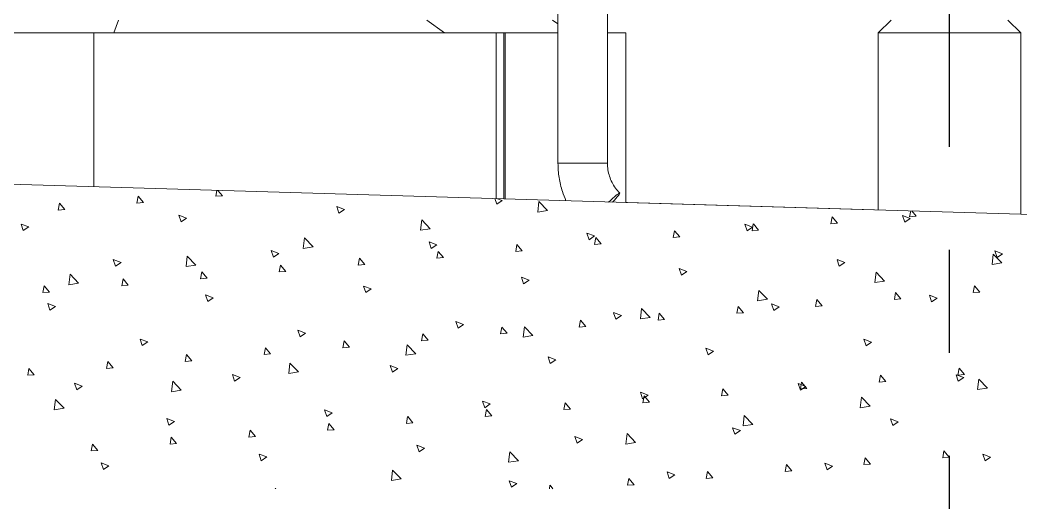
# Model space of a CAD drawing. Header units: metres. Extents: x 0 to 63075, y 0 to 44550.
# Drawn here: x 40375 to 42689, y 28665 to 29782 of the extents above; entities that cross this region are included whole.
import ezdxf

# ---------------------------------------------------------------- set-up
doc = ezdxf.new("R2010")
doc.units = ezdxf.units.M
doc.header["$LTSCALE"] = 75
doc.linetypes.add('CENTER2', pattern=[28.575, 19.05, -3.175, 3.175, -3.175])
for name, color, linetype in [('SC1', 7, 'CENTER2'), ('SDM', 7, 'Continuous'), ('SL1', 8, 'Continuous')]:
    doc.layers.add(name, color=color, linetype=linetype)

# ---------------------------------------------------------------- blocks, each defined once
blk = doc.blocks.new('A$C5138bbe7')
at = {"layer": 'SL1', "lineweight": 0, "extrusion": (-6.89019e-16, 1, 0)}
for p, q in [((29207.6, 2443.3), (29207.6, 2020.2)), ((29321.9, 2443.3), (29321.9, 2020.2)), ((28191.6, 2351.7), (28180.6, 2321.7)), ((28904.3, 2351.7), (28945.3, 2321.7)), ((29195.2, 2351.7), (29207.6, 2342.6)), ((29064.5, 1938.3), (29064.5, 2321.7)), ((29082.6, 1937.8), (29082.6, 2321.7)), ((29085.4, 1937.7), (29085.4, 2321.7)), ((29321.9, 2321.7), (29364.5, 2321.7)), ((29364.5, 1929.4), (29364.5, 2321.7)), ((30277.7, 2321.7), (29947.7, 2321.7)), ((29321.9, 2020.2), (29207.6, 2020.2)), ((29321.6, 2020.2), (29207.6, 2020.2)), ((29207.6, 2020.2), (29262.7, 2020.2)), ((29350.3, 1951.3), (29350.3, 1951.3)), ((29364.5, 1929.4), (29937.2, 1912.5))]:
    blk.add_line(p, q, dxfattribs=at)
at = {"layer": 'SL1', "lineweight": 0}
for p, q in [((29947.7, 2321.7), (29977.7, 2351.7)), ((30277.7, 2321.7), (30247.7, 2351.7)), ((29947.7, 2321.7), (29947.7, 1912.2)), ((30277.7, 2321.7), (30277.7, 1902.4))]:
    blk.add_line(p, q, dxfattribs=at)
at = {"layer": 'SL1', "linetype": 'Continuous', "lineweight": 0, "extrusion": (-6.89019e-16, 1, 0)}
for p, q in [((27167.8, 2321.7), (29207.6, 2321.7)), ((28134, 1965.8), (28134, 2321.7)), ((26743.2, 2006.9), (31564.3, 1864.4))]:
    blk.add_line(p, q, dxfattribs=at)
at = {"layer": 'SL1', "linetype": 'Continuous', "lineweight": 0}
for p, q in [((28416.3, 1943.8), (28418.8, 1957.4)), ((28431.5, 1945.1), (28416.3, 1943.8)), ((28431.5, 1945.1), (28421.3, 1957.3)), ((28051.9, 1911.9), (28054.8, 1927.9)), ((28067.1, 1913.3), (28054.9, 1927.8)), ((28234.1, 1927.9), (28237, 1943.8)), ((28249.3, 1929.2), (28234.1, 1927.9)), ((28249.3, 1929.2), (28237.1, 1943.8)), ((29066.2, 1925.4), (29061.9, 1938.4)), ((29078.8, 1933.9), (29066.2, 1925.4)), ((29078.8, 1933.9), (29067.8, 1938.2)), ((29160.8, 1907.5), (29163.6, 1931.6)), ((29183.4, 1911), (29163.6, 1931.6)), ((28067.1, 1913.3), (28051.9, 1911.9)), ((28348.8, 1893.3), (28331, 1900.1)), ((28336.1, 1884.7), (28331, 1900.1)), ((28713.8, 1913.6), (28696, 1920.4)), ((28701.2, 1905.1), (28696, 1920.4)), ((28713.8, 1913.6), (28701.2, 1905.1)), ((29183.4, 1910.9), (29160.8, 1907.4)), ((30022.3, 1892.7), (30004.5, 1899.5)), ((30009.7, 1884.2), (30004.5, 1899.5)), ((30020.7, 1896.2), (30023.2, 1910)), ((30035.9, 1897.5), (30025.5, 1909.9)), ((27983.7, 1872.9), (27966, 1879.7)), ((27971.1, 1864.4), (27966, 1879.7)), ((28348.8, 1893.2), (28336.1, 1884.7)), ((28889.7, 1865.4), (28892.5, 1889.5)), ((28912.3, 1868.9), (28892.5, 1889.5)), ((29657.3, 1872.4), (29639.5, 1879.2)), ((29644.7, 1863.8), (29639.5, 1879.2)), ((29656.3, 1864.3), (29659.2, 1880.3)), ((29671.5, 1865.6), (29659.3, 1880.2)), ((29838.5, 1880.3), (29841.4, 1896.2)), ((29853.7, 1881.6), (29838.5, 1880.3)), ((29853.7, 1881.6), (29841.5, 1896.2)), ((30022.3, 1892.7), (30009.7, 1884.2)), ((30035.9, 1897.5), (30020.7, 1896.2)), ((27983.8, 1872.9), (27971.1, 1864.4)), ((28912.3, 1868.9), (28889.7, 1865.4)), ((29292.3, 1852), (29274.5, 1858.8)), ((29279.6, 1843.5), (29274.5, 1858.8)), ((29292.3, 1852), (29279.6, 1843.5)), ((29474.1, 1848.4), (29477.1, 1864.3)), ((29489.4, 1849.7), (29477.1, 1864.3)), ((29657.3, 1872.3), (29644.7, 1863.8)), ((29671.5, 1865.6), (29656.4, 1864.3)), ((28618.6, 1823.4), (28621.4, 1847.5)), ((28641.2, 1826.9), (28621.4, 1847.5)), ((28927.2, 1831.7), (28909.4, 1838.5)), ((28914.6, 1823.1), (28909.4, 1838.5)), ((28927.2, 1831.7), (28914.6, 1823.1)), ((29109.8, 1816.5), (29112.7, 1832.4)), ((29125, 1817.8), (29112.7, 1832.4)), ((29291.9, 1832.5), (29294.9, 1848.4)), ((29307.2, 1833.8), (29292, 1832.4)), ((29307.2, 1833.8), (29294.9, 1848.4)), ((29489.4, 1849.7), (29474.2, 1848.4)), ((28347.5, 1781.3), (28350.4, 1805.5)), ((28370.1, 1784.8), (28350.4, 1805.5)), ((28562.2, 1811.3), (28544.4, 1818.2)), ((28549.6, 1802.8), (28544.4, 1818.1)), ((28562.2, 1811.3), (28549.6, 1802.8)), ((28641.2, 1826.9), (28618.6, 1823.4)), ((28927.6, 1800.6), (28930.5, 1816.5)), ((28942.8, 1801.9), (28930.6, 1816.5)), ((29125, 1817.8), (29109.8, 1816.5)), ((30211.4, 1786.2), (30214.2, 1810.3)), ((30234, 1789.7), (30214.2, 1810.3)), ((30235.7, 1810.8), (30217.9, 1817.6)), ((30223.1, 1802.2), (30218, 1817.6)), ((30235.7, 1810.8), (30223.1, 1802.2)), ((28197.2, 1791), (28179.4, 1797.8)), ((28184.5, 1782.4), (28179.4, 1797.8)), ((28197.2, 1791), (28184.5, 1782.4)), ((28370.1, 1784.8), (28347.6, 1781.3)), ((28563.2, 1768.7), (28566.1, 1784.6)), ((28578.4, 1770), (28566.2, 1784.6)), ((28745.4, 1784.6), (28748.3, 1800.6)), ((28760.6, 1786), (28745.4, 1784.6)), ((28760.6, 1786), (28748.4, 1800.5)), ((28942.8, 1801.9), (28927.6, 1800.6)), ((29870.7, 1790.4), (29852.9, 1797.3)), ((29858.1, 1781.9), (29852.9, 1797.2)), ((29870.7, 1790.4), (29858.1, 1781.9)), ((30234, 1789.6), (30211.4, 1786.1)), ((28076.5, 1739.3), (28079.3, 1763.4)), ((28099.1, 1742.8), (28079.3, 1763.4)), ((28381, 1752.8), (28384, 1768.7)), ((28396.2, 1754.1), (28384, 1768.7)), ((28578.4, 1770), (28563.2, 1768.7)), ((29505.7, 1770.1), (29487.9, 1776.9)), ((29493, 1761.5), (29487.9, 1776.9)), ((29505.7, 1770.1), (29493, 1761.5)), ((29940.3, 1744.1), (29943.2, 1768.2)), ((29962.9, 1747.6), (29943.2, 1768.2)), ((28016.7, 1720.9), (28019.6, 1736.8)), ((28031.9, 1722.2), (28019.6, 1736.8)), ((28099.1, 1742.8), (28076.5, 1739.3)), ((28198.8, 1736.8), (28201.8, 1752.7)), ((28214.1, 1738.1), (28198.9, 1736.8)), ((28214.1, 1738.1), (28201.8, 1752.7)), ((28396.2, 1754.1), (28381.1, 1752.7)), ((28775.6, 1729.4), (28757.8, 1736.2)), ((28763, 1720.9), (28757.8, 1736.2)), ((29140.6, 1749.7), (29122.9, 1756.6)), ((29128, 1741.2), (29122.9, 1756.6)), ((29140.6, 1749.7), (29128, 1741.2)), ((29962.9, 1747.6), (29940.3, 1744.1)), ((30167.6, 1721.1), (30170.6, 1737)), ((30182.8, 1722.4), (30170.6, 1737)), ((28031.9, 1722.2), (28016.7, 1720.9)), ((28410.6, 1709.1), (28392.8, 1715.9)), ((28397.9, 1700.5), (28392.8, 1715.9)), ((28775.6, 1729.4), (28763, 1720.9)), ((29669.3, 1702.1), (29672.1, 1726.2)), ((29691.9, 1705.6), (29672.1, 1726.2)), ((29985.4, 1705.2), (29988.4, 1721.1)), ((30000.7, 1706.5), (29988.4, 1721.1)), ((30084.1, 1708.5), (30066.3, 1715.3)), ((30071.5, 1700), (30066.3, 1715.3)), ((30182.8, 1722.4), (30167.7, 1721.1)), ((28045.5, 1688.7), (28027.8, 1695.5)), ((28032.9, 1680.2), (28027.8, 1695.5)), ((28410.6, 1709), (28398, 1700.5)), ((29691.9, 1705.6), (29669.3, 1702.1)), ((29719.1, 1688.2), (29701.3, 1695)), ((29706.5, 1679.6), (29701.3, 1695)), ((29803.3, 1689.2), (29806.2, 1705.1)), ((29818.5, 1690.5), (29803.3, 1689.2)), ((29818.5, 1690.5), (29806.2, 1705.1)), ((30000.7, 1706.5), (29985.5, 1705.1)), ((30084.1, 1708.5), (30071.5, 1700)), ((28045.6, 1688.7), (28032.9, 1680.2)), ((29354.1, 1667.8), (29336.3, 1674.7)), ((29341.4, 1659.3), (29336.3, 1674.6)), ((29354.1, 1667.8), (29341.4, 1659.3)), ((29398.2, 1660), (29401, 1684.2)), ((29420.8, 1663.5), (29401, 1684.2)), ((29438.9, 1657.3), (29441.8, 1673.3)), ((29454.1, 1658.7), (29441.9, 1673.2)), ((29621.1, 1673.3), (29624, 1689.2)), ((29636.3, 1674.6), (29621.1, 1673.3)), ((29636.3, 1674.6), (29624, 1689.2)), ((29719.1, 1688.1), (29706.5, 1679.6)), ((28989, 1647.5), (28971.2, 1654.3)), ((28976.4, 1638.9), (28971.2, 1654.3)), ((28989, 1647.5), (28976.4, 1638.9)), ((29256.7, 1641.4), (29259.6, 1657.3)), ((29271.9, 1642.7), (29259.7, 1657.3)), ((29420.8, 1663.5), (29398.2, 1660)), ((29454.1, 1658.7), (29438.9, 1657.3)), ((28624, 1627.1), (28606.2, 1634)), ((28611.4, 1618.6), (28606.2, 1633.9)), ((28624, 1627.1), (28611.4, 1618.6)), ((28892.3, 1609.5), (28895.3, 1625.4)), ((28907.6, 1610.8), (28895.3, 1625.4)), ((29074.5, 1625.5), (29077.5, 1641.4)), ((29089.7, 1626.8), (29074.6, 1625.4)), ((29089.7, 1626.8), (29077.5, 1641.4)), ((29127.1, 1618), (29129.9, 1642.1)), ((29149.7, 1621.5), (29127.1, 1618)), ((29149.7, 1621.5), (29129.9, 1642.1)), ((29271.9, 1642.7), (29256.7, 1641.4)), ((28259, 1606.8), (28241.2, 1613.6)), ((28246.3, 1598.3), (28241.2, 1613.6)), ((28259, 1606.8), (28246.3, 1598.3)), ((28710.1, 1593.6), (28713.1, 1609.5)), ((28725.4, 1594.9), (28713.1, 1609.5)), ((28856, 1576), (28858.8, 1600.1)), ((28878.6, 1579.5), (28858.8, 1600.1)), ((28907.6, 1610.8), (28892.4, 1609.5)), ((29932.5, 1606.2), (29914.7, 1613.1)), ((29919.9, 1597.7), (29914.7, 1613.1)), ((29932.5, 1606.2), (29919.9, 1597.7)), ((28345.8, 1561.7), (28348.7, 1577.6)), ((28361, 1563), (28348.8, 1577.6)), ((28528, 1577.6), (28530.9, 1593.6)), ((28543.2, 1579), (28528, 1577.6)), ((28543.2, 1579), (28530.9, 1593.6)), ((28725.4, 1594.9), (28710.2, 1593.6)), ((28878.6, 1579.4), (28856, 1575.9)), ((29567.5, 1585.9), (29549.7, 1592.7)), ((29554.8, 1577.4), (29549.7, 1592.7)), ((29567.5, 1585.9), (29554.8, 1577.4)), ((28163.6, 1545.8), (28166.5, 1561.7)), ((28178.8, 1547.1), (28166.6, 1561.7)), ((28361, 1563), (28345.8, 1561.7)), ((28585, 1533.9), (28587.8, 1558)), ((28607.6, 1537.4), (28587.8, 1558)), ((28837.4, 1545.2), (28819.6, 1552)), ((28824.8, 1536.7), (28819.6, 1552)), ((29202.4, 1565.6), (29184.7, 1572.4)), ((29189.8, 1557), (29184.7, 1572.4)), ((29202.5, 1565.5), (29189.8, 1557)), ((27981.4, 1529.8), (27984.3, 1545.7)), ((27996.6, 1531.1), (27981.5, 1529.8)), ((27996.6, 1531.1), (27984.4, 1545.7)), ((28178.8, 1547.1), (28163.6, 1545.8)), ((28472.4, 1524.9), (28454.6, 1531.7)), ((28459.8, 1516.3), (28454.6, 1531.7)), ((28607.5, 1537.4), (28585, 1533.9)), ((28837.4, 1545.2), (28824.8, 1536.7)), ((29950.2, 1514.1), (29953.1, 1530)), ((29965.4, 1515.4), (29953.2, 1530)), ((30145.9, 1524.3), (30128.1, 1531.1)), ((30133.3, 1515.8), (30128.1, 1531.1)), ((30132.4, 1530), (30135.3, 1546)), ((30147.6, 1531.4), (30132.4, 1530)), ((30147.6, 1531.4), (30135.4, 1545.9)), ((28107.3, 1504.5), (28089.6, 1511.4)), ((28094.7, 1496), (28089.6, 1511.3)), ((28107.4, 1504.5), (28094.7, 1496)), ((28313.9, 1491.9), (28316.7, 1516)), ((28336.5, 1495.4), (28316.7, 1516)), ((28472.4, 1524.9), (28459.8, 1516.3)), ((29780.9, 1504), (29763.1, 1510.8)), ((29768.3, 1495.4), (29763.1, 1510.8)), ((29768, 1498.2), (29770.9, 1514.1)), ((29783.2, 1499.5), (29771, 1514.1)), ((29965.4, 1515.4), (29950.2, 1514.1)), ((30145.9, 1524.3), (30133.3, 1515.8)), ((30177.7, 1496.7), (30180.6, 1520.8)), ((30200.4, 1500.2), (30180.6, 1520.8)), ((28336.5, 1495.4), (28313.9, 1491.8)), ((29415.9, 1483.6), (29398.1, 1490.5)), ((29403.2, 1475.1), (29398.1, 1490.4)), ((29415.9, 1483.6), (29403.2, 1475.1)), ((29403.6, 1466.3), (29406.6, 1482.2)), ((29418.9, 1467.6), (29406.6, 1482.2)), ((29585.8, 1482.2), (29588.8, 1498.1)), ((29601.1, 1483.5), (29585.9, 1482.2)), ((29601.1, 1483.5), (29588.8, 1498.1)), ((29783.2, 1499.5), (29768.1, 1498.1)), ((29780.9, 1504), (29768.3, 1495.4)), ((30200.3, 1500.2), (30177.8, 1496.7)), ((28042.8, 1449.8), (28045.6, 1473.9)), ((28065.4, 1453.3), (28045.6, 1473.9)), ((29050.8, 1463.3), (29033, 1470.1)), ((29038.2, 1454.8), (29033, 1470.1)), ((29050.8, 1463.3), (29038.2, 1454.8)), ((29221.5, 1450.3), (29224.4, 1466.3)), ((29236.7, 1451.7), (29224.4, 1466.3)), ((29418.9, 1467.6), (29403.7, 1466.3)), ((29906.7, 1454.7), (29909.5, 1478.8)), ((29929.3, 1458.2), (29909.5, 1478.8)), ((28065.4, 1453.3), (28042.8, 1449.8)), ((28685.8, 1443), (28668, 1449.8)), ((28673.2, 1434.4), (28668, 1449.8)), ((28685.8, 1442.9), (28673.2, 1434.4)), ((29039.3, 1434.4), (29042.2, 1450.3)), ((29054.5, 1435.7), (29039.3, 1434.4)), ((29054.5, 1435.7), (29042.3, 1450.3)), ((29236.7, 1451.7), (29221.5, 1450.3)), ((29635.6, 1412.6), (29638.4, 1436.7)), ((29658.2, 1416.1), (29638.4, 1436.7)), ((29929.3, 1458.1), (29906.7, 1454.6)), ((28320.8, 1422.6), (28303, 1429.4)), ((28308.1, 1414.1), (28303, 1429.4)), ((28320.8, 1422.6), (28308.1, 1414.1)), ((28674.9, 1402.5), (28677.8, 1418.4)), ((28690.1, 1403.8), (28677.9, 1418.4)), ((28857.1, 1418.5), (28860, 1434.4)), ((28872.3, 1419.8), (28857.1, 1418.5)), ((28872.3, 1419.8), (28860.1, 1434.4)), ((29658.2, 1416.1), (29635.6, 1412.6)), ((29994.3, 1422.1), (29976.5, 1428.9)), ((29981.7, 1413.5), (29976.5, 1428.9)), ((29994.3, 1422), (29981.7, 1413.5)), ((28492.7, 1386.6), (28495.7, 1402.5)), ((28507.9, 1387.9), (28495.7, 1402.5)), ((28690.1, 1403.8), (28674.9, 1402.5)), ((29364.5, 1370.6), (29367.3, 1394.7)), ((29387.1, 1374.1), (29367.3, 1394.7)), ((29629.3, 1401.7), (29611.5, 1408.5)), ((29616.6, 1393.2), (29611.5, 1408.5)), ((29629.3, 1401.7), (29616.6, 1393.2)), ((28128.4, 1354.7), (28131.3, 1370.6)), ((28143.6, 1356), (28131.3, 1370.6)), ((28310.5, 1370.6), (28313.5, 1386.6)), ((28325.8, 1372), (28310.6, 1370.6)), ((28325.8, 1372), (28313.5, 1386.6)), ((28507.9, 1387.9), (28492.8, 1386.6)), ((28899.2, 1361), (28881.4, 1367.9)), ((28886.6, 1352.5), (28881.4, 1367.8)), ((29264.2, 1381.4), (29246.5, 1388.2)), ((29251.6, 1372.8), (29246.5, 1388.2)), ((29264.3, 1381.4), (29251.6, 1372.8)), ((29387.1, 1374.1), (29364.5, 1370.5)), ((28143.6, 1356), (28128.4, 1354.7)), ((28534.2, 1340.7), (28516.4, 1347.5)), ((28521.6, 1332.1), (28516.4, 1347.5)), ((28899.2, 1361), (28886.6, 1352.5)), ((29093.4, 1328.5), (29096.2, 1352.6)), ((29116, 1332), (29096.3, 1352.6)), ((30097.1, 1339), (30100.1, 1354.9)), ((30112.4, 1340.3), (30100.1, 1354.9)), ((30207.7, 1340.1), (30189.9, 1347)), ((30195.1, 1331.6), (30189.9, 1346.9)), ((28169.2, 1320.3), (28151.4, 1327.2)), ((28156.5, 1311.8), (28151.4, 1327.2)), ((28169.2, 1320.3), (28156.5, 1311.8)), ((28534.2, 1340.7), (28521.6, 1332.1)), ((29116, 1332), (29093.4, 1328.5)), ((29732.8, 1307.1), (29735.7, 1323)), ((29748, 1308.4), (29735.7, 1323)), ((29842.7, 1319.8), (29824.9, 1326.6)), ((29830.1, 1311.2), (29824.9, 1326.6)), ((29842.7, 1319.8), (29830.1, 1311.2)), ((29914.9, 1323), (29917.9, 1339)), ((29930.2, 1324.4), (29915, 1323)), ((29930.2, 1324.4), (29917.9, 1339)), ((30112.4, 1340.3), (30097.2, 1339)), ((30207.7, 1340.1), (30195.1, 1331.6)), ((28822.4, 1286.5), (28825.2, 1310.6)), ((28845, 1290), (28825.2, 1310.6)), ((29477.7, 1299.4), (29459.9, 1306.3)), ((29465, 1290.9), (29459.9, 1306.3)), ((29477.7, 1299.4), (29465, 1290.9)), ((29550.6, 1291.2), (29553.5, 1307.1)), ((29565.8, 1292.5), (29553.6, 1307.1)), ((29748, 1308.4), (29732.8, 1307.1)), ((28844.9, 1290), (28822.4, 1286.5)), ((29112.6, 1279.1), (29094.8, 1285.9)), ((29100, 1270.6), (29094.9, 1285.9)), ((29112.6, 1279.1), (29100, 1270.6)), ((29187.7, 1267.1), (29189.1, 1275.2)), ((29196, 1267.1), (29189.2, 1275.2)), ((29368.4, 1275.2), (29371.3, 1291.1)), ((29383.6, 1276.5), (29368.4, 1275.2)), ((29383.6, 1276.5), (29371.4, 1291.1)), ((29565.8, 1292.5), (29550.6, 1291.2)), ((28553.9, 1267.1), (28554.1, 1268.6)), ((28555.5, 1267.1), (28554.1, 1268.6))]:
    blk.add_line(p, q, dxfattribs=at)
at = {"layer": 'SL1', "lineweight": 0}
for centre, major_axis, ratio, start_param, end_param in [((29309.8, 1910.9), (40.5, 40.3), 0.067282, 0.067486, 1.130141), ((29309.8, 1910.9), (40.5, 40.3), 0.067282, 0.067486, 1.130329), ((29309.8, 1910.9), (40.5, 40.3), 0.067282, -1.002892, 0.067486), ((29309.8, 1910.9), (40.5, 40.4), 0.067279, -0.010426, -0.001326), ((29309.8, 1911.1), (40.5, 40.2), 0.067287, -0.006477, -0.002511)]:
    blk.add_ellipse(centre, major_axis=major_axis, ratio=ratio, start_param=start_param, end_param=end_param, dxfattribs=at)
at = {"layer": 'SL1', "lineweight": 0, "extrusion": (0, 0, -1)}
for centre, major_axis, ratio, start_param, end_param in [((29309.8, 1910.9), (40.5, 40.3), 0.067282, -1.130141, -0.067486), ((29309.8, 1910.9), (40.5, 40.3), 0.067282, -1.130329, -0.067486), ((29309.8, 1910.9), (40.5, 40.3), 0.067282, -0.067486, 1.002892), ((29309.8, 1911.1), (40.5, 40.2), 0.067287, 0.002511, 0.006477), ((29309.8, 1910.9), (40.5, 40.4), 0.067279, 0.001326, 0.010426)]:
    blk.add_ellipse(centre, major_axis=major_axis, ratio=ratio, start_param=start_param, end_param=end_param, dxfattribs=at)
at = {"layer": 'SL1', "lineweight": 0}
for points, knots in [([(29207.6, 2020.2), (29207.6, 2009.1), (29208.5, 1998.1), (29211.9, 1976.2), (29214.5, 1965.4), (29220.2, 1947.6), (29223, 1940.5), (29226.1, 1933.5)], [1.5708909, 1.5708909, 1.5708909, 1.5708909, 1.727876, 1.727876, 1.8849556, 1.8849556, 1.9932005, 1.9932005, 1.9932005, 1.9932005]), ([(29321.9, 2020.2), (29321.9, 2015.1), (29322.3, 2010), (29323.9, 1999.9), (29325.1, 1994.9), (29328.2, 1985.2), (29330.2, 1980.4), (29334.8, 1971.4), (29337.4, 1967), (29343.4, 1958.7), (29346.7, 1954.9), (29350.3, 1951.3)], [1.5707963, 1.5707963, 1.5707963, 1.5707963, 1.727876, 1.727876, 1.8849556, 1.8849556, 2.0420352, 2.0420352, 2.1991149, 2.1991149, 2.3561945, 2.3561945, 2.3561945, 2.3561945])]:
    blk.add_open_spline(points, degree=3, knots=knots, dxfattribs=at)

msp = doc.modelspace()

# ---------------------------------------------------------------- linework, layer by layer
at = {"layer": 'SC1'}
msp.add_line((42524, 27345.4), (42524, 40973.1), dxfattribs=at)

# ---------------------------------------------------------------- block references
at = {"layer": 'SDM'}
msp.add_blockref('A$C5138bbe7', (12411.3, 27430.5), dxfattribs=at)

doc.saveas('drawing.dxf')
